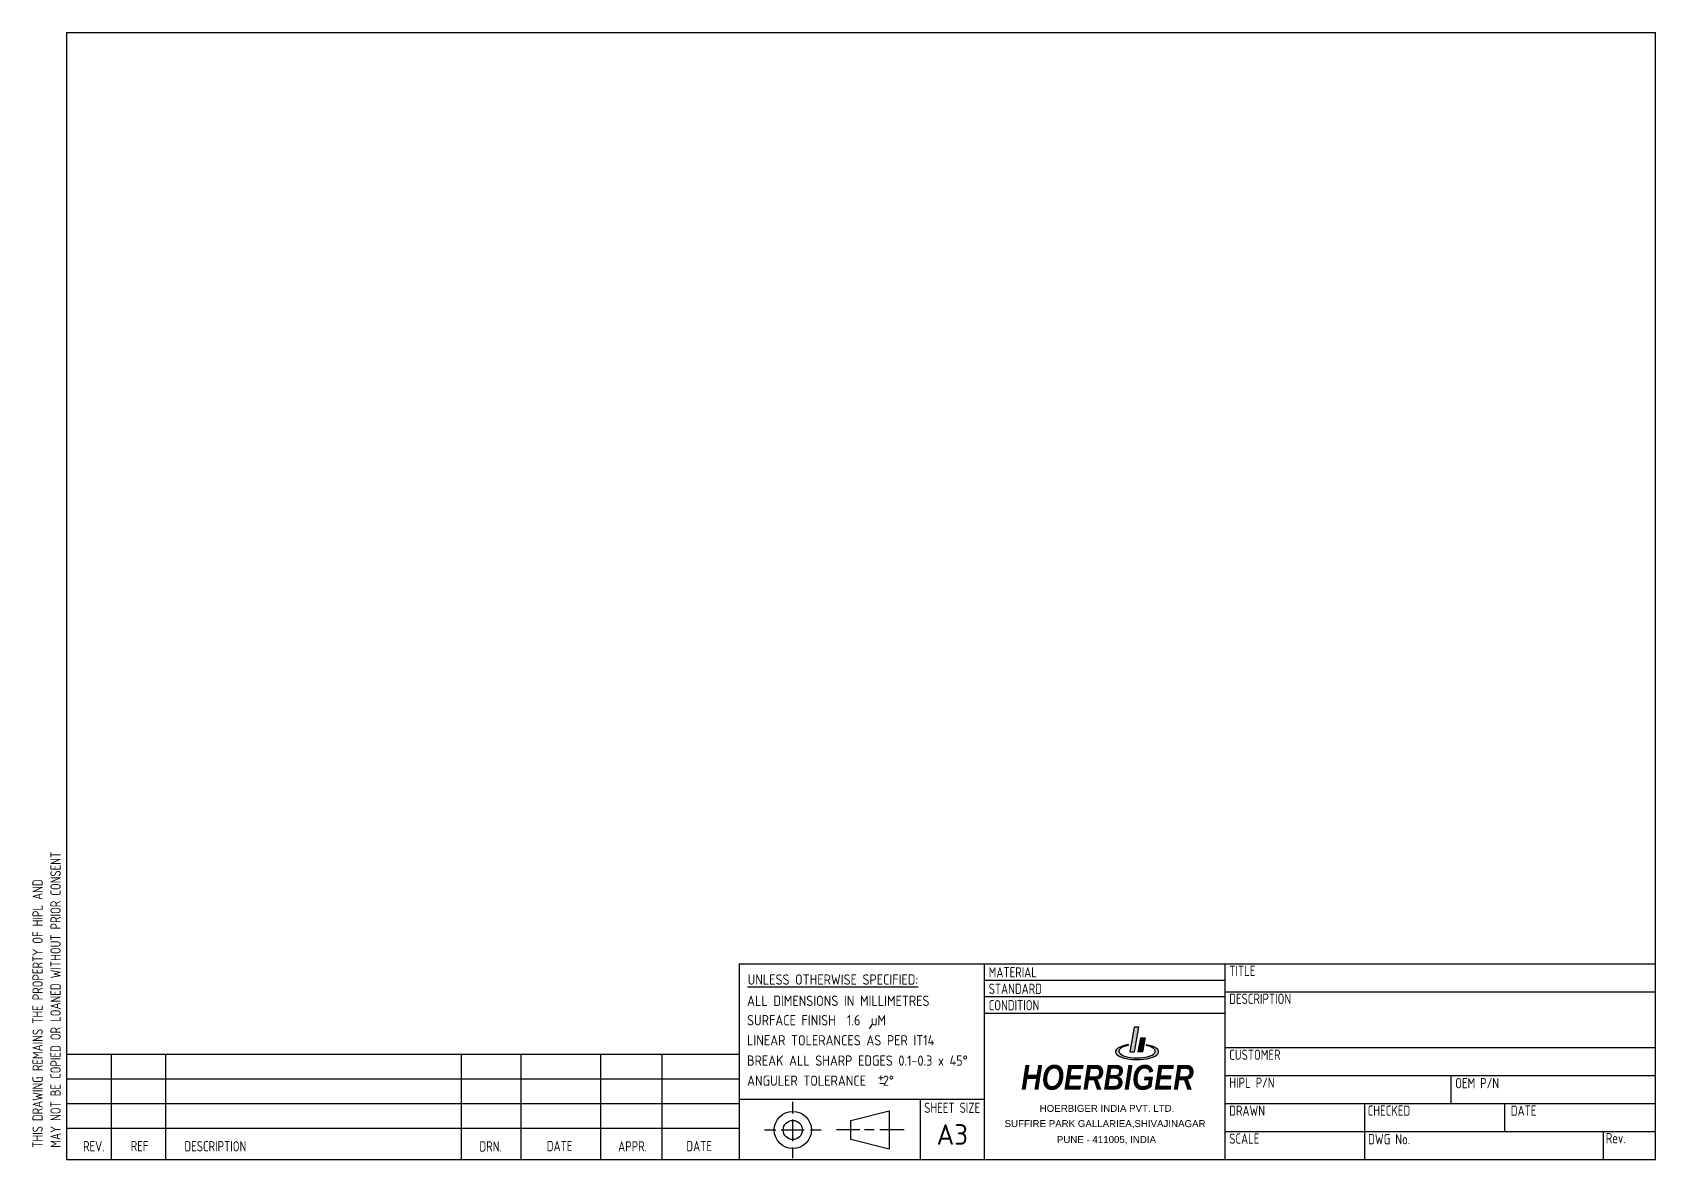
# Model space of a CAD drawing. Extents: x -8 to 386, y 0 to 274.
import ezdxf
from ezdxf.enums import TextEntityAlignment as Align

# ---------------------------------------------------------------- set-up
doc = ezdxf.new("R2010")
doc.units = 0
doc.header["$MEASUREMENT"] = 0
doc.layers.get('0').update_dxf_attribs({"linetype": 'CONTINUOUS'})
doc.layers.add('DIM', color=9, linetype='CONTINUOUS')
doc.layers.add('H-LOGO', color=174, linetype='CONTINUOUS')
doc.styles.add('2TXT', font='ISO3098B', dxfattribs={"width": 0.8, "height": 2.5})
doc.styles.add('ISO', font='ISO3098B', dxfattribs={"height": 2.5})
doc.styles.add('ROMANS_57-Arial', font='arial.ttf')
doc.styles.get("Standard").update_dxf_attribs({"font": 'ISO3098B'})

msp = doc.modelspace()

# ---------------------------------------------------------------- hatches: boundary and pattern name
at = {"layer": 'H-LOGO'}
h = msp.add_hatch(color=256, dxfattribs=at)
h.paths.add_polyline_path([(258.52, 26.16), (259.68, 26.16), (260.78, 32.21), (259.62, 32.21)])
edge = h.paths.add_edge_path()
edge.add_ellipse((260.29, 26.19), major_axis=(-5.25, 0), ratio=0.363382, start_angle=293.7129, end_angle=604.5449)
edge.add_line((262.55, 27.91), (262.52, 27.73))
edge.add_ellipse((260.31, 26.32), major_axis=(-4.43, 0), ratio=0.366679, start_angle=298.7358, end_angle=600.0596, ccw=False)
edge.add_line((258.18, 27.75), (258.18, 27.93))
msp.add_hatch(color=12, dxfattribs=at).paths.add_polyline_path([(262.29, 29.57), (261.14, 29.57), (260.5, 26.16), (261.65, 26.16)])

# ---------------------------------------------------------------- linework, layer by layer
for p, q in [((0, 274), (0, 0)), ((207.65, 0), (207.65, 14.64)), ((0, 7.6), (163.6, 7.6))]:
    msp.add_line(p, q)
at = {"linetype": 'Continuous'}
for p, q in [((0, 274), (386.37, 274)), ((386.37, 0), (386.37, 274)), ((163.6, 47.6), (386.37, 47.6)), ((223.14, 47.6), (223.14, 0)), ((281.64, 47.6), (281.64, 0)), ((223.14, 35.6), (281.64, 35.6)), ((0, 25.6, 0.55), (163.6, 25.6, 0.55)), ((10.86, 25.6, -0.55), (10.86, 0, -0.55)), ((24.07, 25.6, -1.1), (24.07, 0, -1.1)), ((96.01, 25.6, 0.55), (96.01, 0, 0.55)), ((110.5, 25.6, 0.55), (110.5, 0, 0.55)), ((129.84, 25.6, 0.55), (129.84, 0, 0.55)), ((144.76, 25.6, 0.55), (144.76, 0, 0.55)), ((163.6, 14.64), (223.14, 14.64)), ((0, 0), (386.37, 0))]:
    msp.add_line(p, q, dxfattribs=at)
at = {"color": 7, "linetype": 'Continuous'}
for p, q in [((163.6, 47.6), (163.6, 0)), ((223.14, 47.6), (223.14, 0)), ((190.74, 9.51), (200.05, 11.83)), ((190.74, 4.85), (190.74, 9.51)), ((200.05, 11.83), (200.05, 2.53)), ((200.05, 2.53), (190.74, 4.85))]:
    msp.add_line(p, q, dxfattribs=at)
at = {"color": 8, "linetype": 'Continuous'}
for p, q in [((223.14, 43.6), (281.64, 43.6)), ((223.14, 39.6), (281.64, 39.6)), ((281.64, 40.8), (386.37, 40.8)), ((281.64, 27.2), (386.37, 27.2)), ((281.64, 20.4), (386.37, 20.4)), ((0, 19.6, 0.55), (163.6, 19.6, 0.55)), ((0, 13.6, 0.55), (163.6, 13.6, 0.55)), ((281.64, 13.6), (386.37, 13.6)), ((315.64, 13.6), (315.64, 0)), ((349.64, 13.6), (349.64, 6.8)), ((281.64, 6.8), (386.37, 6.8)), ((373.63, 6.8), (373.63, 0))]:
    msp.add_line(p, q, dxfattribs=at)
at = {"color": 8}
msp.add_line((336.58, 20.3), (336.58, 13.6), dxfattribs=at)
at = {"color": 1}
for p, q in [((176.61, 11.18), (176.61, 14.06)), ((176.61, 4.43), (176.61, 9.76)), ((169.73, 7.18), (172.46, 7.18)), ((173.77, 7.18), (179.4, 7.18)), ((180.82, 7.18), (183.49, 7.18)), ((192.9, 7.18), (187.24, 7.18)), ((196.4, 7.18), (194.06, 7.18)), ((203.66, 7.18), (197.74, 7.18)), ((176.61, 0.3), (176.61, 2.96))]:
    msp.add_line(p, q, dxfattribs=at)
at = {"color": 7, "linetype": 'Continuous'}
for radius in [4.52, 2.33]:
    msp.add_circle((176.61, 7.18), radius, dxfattribs=at)
at = {"layer": 'DIM', "color": 8, "linetype": 'Continuous'}
msp.add_arc((194.45, 33.1), 1.39, 300.5518, 347.5439, dxfattribs=at)
at = {"layer": 'H-LOGO'}
for p, q in [((259.62, 32.21), (258.52, 26.16)), ((260.78, 32.21), (259.62, 32.21)), ((259.68, 26.16), (260.78, 32.21)), ((258.18, 27.93), (258.18, 27.75)), ((262.55, 27.91), (262.52, 27.73)), ((258.52, 26.16), (259.68, 26.16))]:
    msp.add_line(p, q, dxfattribs=at)
at = {"layer": 'H-LOGO', "color": 16}
for p, q in [((261.14, 29.57), (260.5, 26.16)), ((261.14, 29.57), (262.29, 29.57)), ((262.29, 29.57), (261.65, 26.16)), ((261.65, 26.16), (260.5, 26.16))]:
    msp.add_line(p, q, dxfattribs=at)
at = {"layer": 'H-LOGO'}
for centre, major_axis, ratio, start_param, end_param in [((260.29, 26.19), (-5.25, 0), 0.363382, 5.126257, 10.551298), ((260.31, 26.32), (-4.43, 0), 0.366679, 5.213923, 10.473015)]:
    msp.add_ellipse(centre, major_axis=major_axis, ratio=ratio, start_param=start_param, end_param=end_param, dxfattribs=at)

# ---------------------------------------------------------------- texts
msp.add_text('+', height=2.5, rotation=90).set_placement((199.02, 19.03))
msp.add_text('-', height=2.5).set_placement((197.5, 17.53))
at = {"layer": 'DIM', "linetype": 'Continuous', "style": '2TXT', "width": 0.8}
for s, p in [('MAY NOT BE COPIED OR LOANED WITHOUT PRIOR CONSENT', (-1.4, 2.88, 0.55)), ('THIS DRAWING REMAINS THE PROPERTY OF HIPL AND', (-5.76, 2.85, 0.55))]:
    msp.add_text(s, height=2.5, rotation=90, dxfattribs=at).set_placement(p)
at = {"layer": 'DIM', "linetype": 'Continuous'}
for s, style, width, p in [('%%UUNLESS OTHERWISE SPECIFIED:', 'ISO', 0.9, (186.37, 43.76)), ('REV.', '2TXT', 0.8, (6.64, 3.23, -0.55)), ('REF', '2TXT', 0.8, (17.78, 3.28, -1.1)), ('DESCRIPTION', '2TXT', 0.8, (36.2, 3.23, -0.55)), ('DRN.', '2TXT', 0.8, (103.12, 3.19)), ('DATE', '2TXT', 0.8, (119.91, 3.28)), ('APPR.', '2TXT', 0.8, (137.64, 3.2)), ('DATE', '2TXT', 0.8, (153.84, 3.28))]:
    msp.add_text(s, height=2.5, dxfattribs=dict(at, style=style, width=width)).set_placement(p, align=Align.MIDDLE)
at = {"layer": 'DIM', "linetype": 'Continuous', "style": '2TXT'}
for s, width, p in [('MATERIAL', 0.8, (224.23, 44.26)), ('TITLE', 0.8, (282.72, 44.63)), ('ALL DIMENSIONS IN MILLIMETRES', 0.9, (165.48, 37.34)), ('STANDARD', 0.8, (224.23, 40.26)), ('DESCRIPTION', 0.8, (282.72, 37.83)), ('CONDITION', 0.8, (224.23, 36.26)), ('SURFACE FINISH  1.6', 0.9, (165.49, 32.62)), ('uM', 0.9, (195.62, 32.62)), ('LINEAR TOLERANCES AS PER IT14', 0.9, (165.49, 27.74)), ('BREAK ALL SHARP EDGES 0.1-0.3 x 45%%D', 0.9, (165.48, 22.8)), ('CUSTOMER', 0.8, (282.72, 24.23)), ('ANGULER TOLERANCE   2%%D', 0.9, (165.49, 17.92)), ('HIPL P/N', 0.8, (282.72, 17.43)), ('OEM P/N', 0.8, (337.66, 17.32)), ('SHEET SIZE', 0.8, (208.55, 11.34)), ('DRAWN', 0.8, (282.72, 10.63)), ('CHECKED', 0.8, (316.38, 10.63)), ('DATE', 0.8, (351.19, 10.63)), ('SCALE', 0.8, (282.72, 3.83)), ('DWG No.', 0.8, (316.5, 3.7)), ('Rev.', 0.8, (374.27, 3.95))]:
    msp.add_text(s, height=2.5, dxfattribs=dict(at, width=width)).set_placement(p)
at = {"layer": 'DIM', "style": 'ROMANS_57-Arial'}
for s, p in [('HOERBIGER INDIA PVT. LTD.', (253.01, 12.44)), ('SUFFIRE PARK GALLARIEA,SHIVAJINAGAR', (252.53, 8.73)), ('PUNE - 411005, INDIA', (252.87, 4.86))]:
    msp.add_text(s, height=1.6875, dxfattribs=at).set_placement(p, align=Align.MIDDLE_CENTER)
at = {"layer": 'DIM', "color": 7}
msp.add_text('A3', height=5, dxfattribs=at).set_placement((215.4, 6.09), align=Align.MIDDLE)
at = {"layer": 'H-LOGO', "insert": (232.12, 23.01), "char_height": 6.0547, "width": 0.9565, "attachment_point": 1}
msp.add_mtext('{\\fArial Narrow|b1|i1|c0|p34;HOERBIGER}', dxfattribs=at)

doc.saveas('drawing.dxf')
